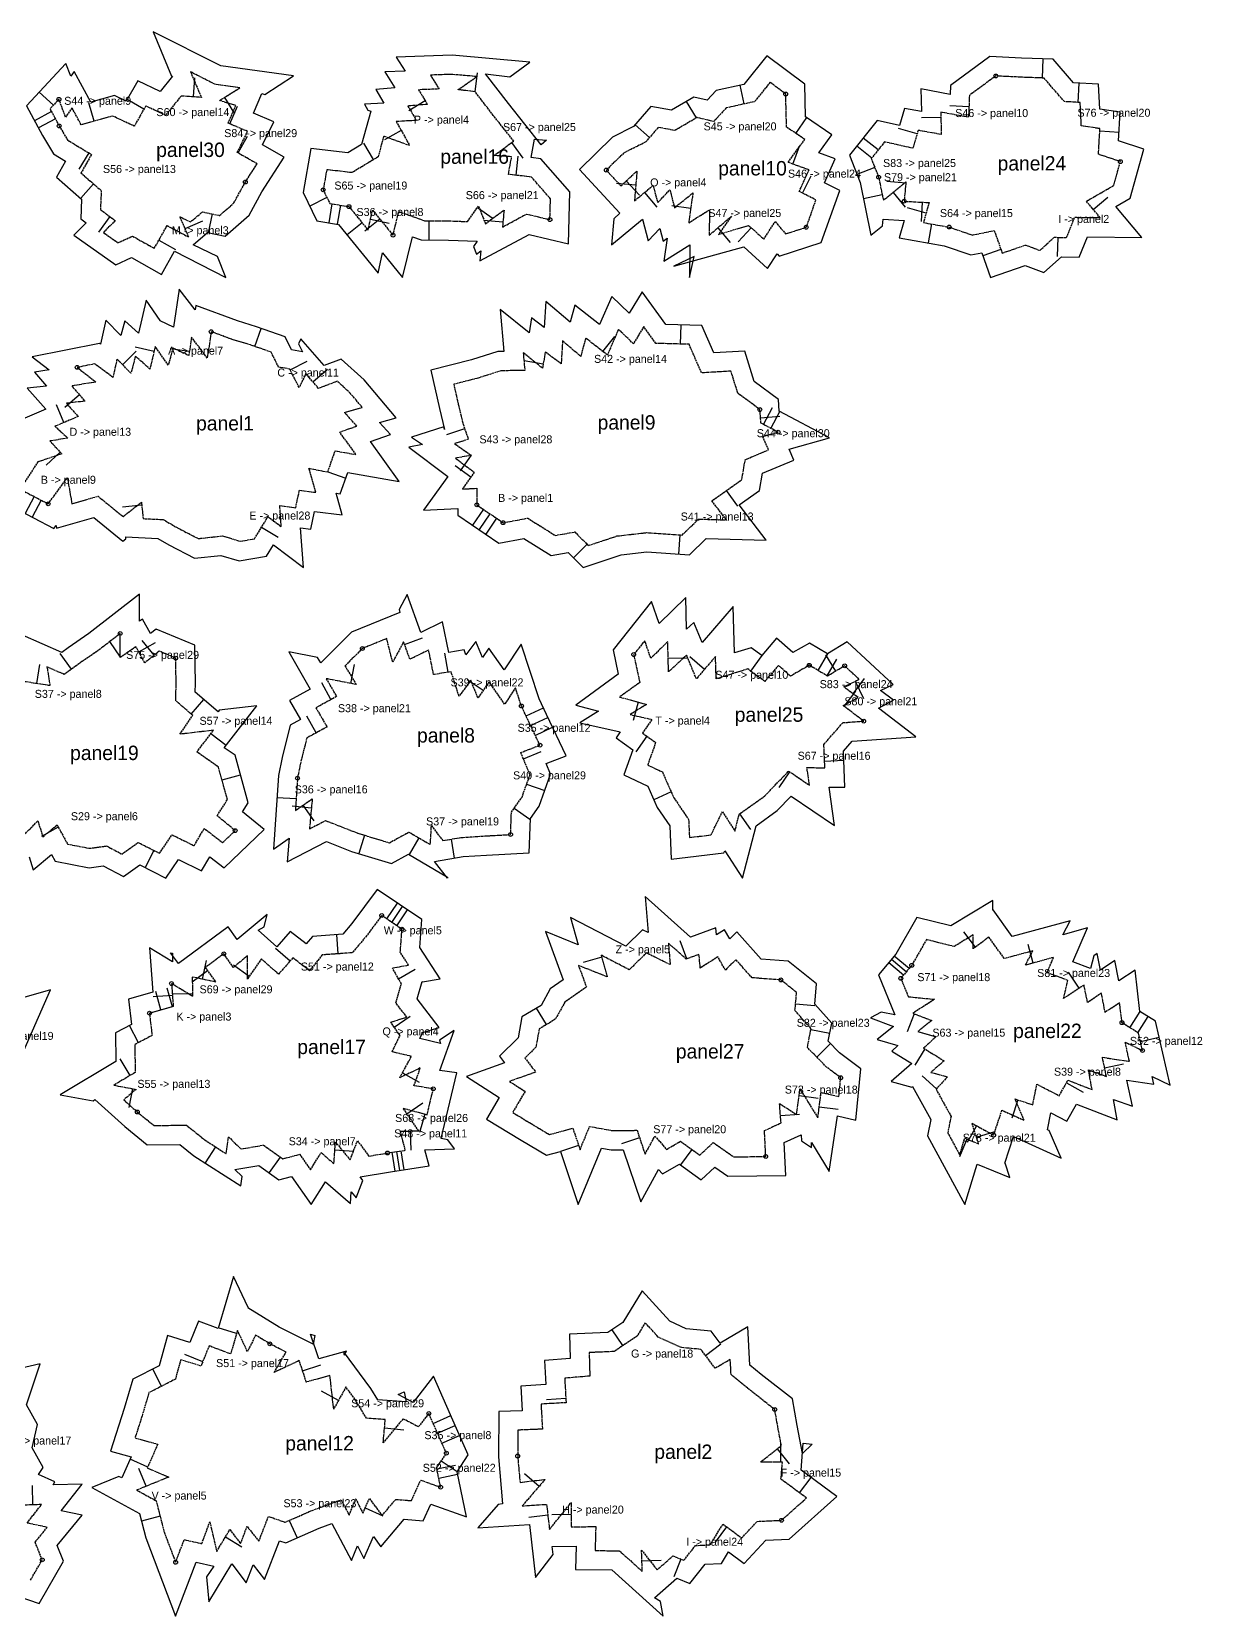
# Model space of a CAD drawing. Header units: millimetres. Extents: x 6 to 1482, y 6 to 1157.
# Drawn here: x 751 to 1482, y 6 to 996 of the extents above; entities that cross this region are included whole.
import ezdxf

# ---------------------------------------------------------------- set-up
doc = ezdxf.new("R2010")
doc.units = ezdxf.units.MM
doc.linetypes.add('DASHED', pattern=[1.524, 1.27, -0.254])
for name, color, linetype in [('CUT', 1, 'Continuous'), ('LABELS', 8, 'Continuous'), ('MARKS', 7, 'Continuous'), ('SEAL', 5, 'DASHED')]:
    doc.layers.add(name, color=color, linetype=linetype)

msp = doc.modelspace()

# ---------------------------------------------------------------- linework, layer by layer
at = {"layer": 'CUT'}
for points in [[(894.95, 925.237), (902.003, 939.599), (889.277, 945.039), (894.57, 957.186), (896.476, 956.593), (914.336, 968.245), (868.861, 974.601), (826.691, 995.858), (838.13, 968.089), (838.645, 968.055), (830.979, 958.498), (817.03, 965.141), (809.89, 952.456), (802.527, 955.946), (787.75, 951.813), (777.276, 971.013), (775.211, 968.075), (772.236, 976.033), (747.607, 949.491), (757.555, 931.093), (764.358, 919.536), (771.943, 914.936), (766.286, 905.07), (782.001, 891.337), (781.492, 878.892), (784.754, 876.468), (777.174, 868.762), (803.355, 850.223), (813.189, 854.713), (831.938, 844.278), (840.086, 858.665), (872.08, 842.372), (866.939, 855.338), (851.658, 862.718), (860.687, 870.365), (871.58, 868.064), (886.654, 881.301), (894.572, 895.81), (908.541, 917.507)], [(967.123, 845.035), (969.962, 857.662), (982.392, 842.372), (988.547, 867.765), (994.105, 865.787), (1011.085, 865.729), (1029.067, 864.916), (1026.81, 861.689), (1028.663, 856.943), (1031.348, 858.919), (1030.761, 852.669), (1061.524, 869.218), (1086.025, 863.325), (1086.903, 895.838), (1068.854, 916.493), (1062.637, 917.188), (1064.799, 928.767), (1072.362, 928.018), (1068.973, 925.251), (1048.515, 950.96), (1034.277, 969.559), (1049.444, 967.627), (1061.927, 976.741), (1013.319, 981.198), (978.344, 980.014), (983.946, 971.22), (971.436, 970.711), (977.53, 960.787), (965.777, 959.793), (970.735, 951.31), (958.693, 950.639), (960.789, 946.866), (962.499, 946.251), (956.831, 925.458), (948.133, 920.202), (925.197, 922.882), (920.336, 895.315), (928.933, 877.795), (942.494, 875.516)], [(1137.362, 949.031), (1126.722, 936.596), (1113.553, 929.991), (1092.903, 909.845), (1118.139, 882.526), (1114.273, 878.928), (1112.935, 862.768), (1132.146, 878.701), (1135.791, 865.234), (1143.093, 872.97), (1145.116, 864.977), (1147.615, 866.961), (1145.556, 852.583), (1161.814, 862.768), (1161.562, 842.372), (1164.599, 855.334), (1151.715, 849.29), (1195.443, 861.436), (1210.303, 847.934), (1216.361, 857.181), (1217.654, 855.657), (1243.797, 864.095), (1255.439, 896.625), (1245.8, 901.546), (1252.512, 916.411), (1242.282, 920.092), (1250.575, 931.396), (1234.041, 942.724), (1233.539, 962.98), (1209.874, 980.843), (1195.482, 962.933), (1178.227, 959.122), (1172.661, 953.014), (1164.372, 955.002), (1150.263, 946.753)], [(1292.508, 867.098), (1320.712, 862.155), (1337.261, 856.421), (1344.088, 857.8), (1349.506, 842.372), (1371.284, 849.837), (1382.927, 845.33), (1393.875, 855.317), (1405.032, 854.945), (1410.197, 867.796), (1444.161, 867.295), (1427.839, 886.721), (1436.741, 891.866), (1445.295, 922.416), (1429.485, 927.768), (1430.59, 945.627), (1417.803, 947.44), (1417.071, 963.081), (1401.442, 963.88), (1388.699, 978.672), (1368.916, 979.41), (1349.228, 980.422), (1324.647, 962.34), (1324.408, 956.684), (1306.052, 960.078), (1306.435, 946.039), (1295.83, 947.931), (1292.701, 937.212), (1278.702, 940.382), (1261.439, 918.627), (1268.146, 901.57), (1274.918, 868.704), (1282.211, 874.671), (1282.576, 878.664), (1295.566, 877.941)], [(1217.652, 758.866), (1217.09, 766.18), (1202.062, 777.359), (1196.08, 796.291), (1176.762, 795.203), (1169.251, 812.416), (1146.835, 812.979), (1132.114, 833.356), (1124.018, 819.96), (1113.011, 830.443), (1105.444, 812.909), (1089.903, 825.043), (1087.043, 814.444), (1071.935, 827.333), (1070.886, 811.178), (1062.959, 817.057), (1061.394, 807.846), (1043.352, 822.413), (1045.66, 796.063), (1041.906, 796.004), (1025.555, 790.812), (1000.111, 784.371), (1005.503, 760.438), (1008.635, 747.392), (1008.082, 748.98), (988.091, 742.667), (994.922, 737.894), (986.285, 736.312), (1010.624, 718.062), (995.543, 696.973), (1016.835, 698.022), (1016.857, 693.93), (1042.5, 676.416), (1058.147, 679.34), (1075.279, 668.577), (1085.858, 670.465), (1095.216, 661.135), (1118.917, 669.083), (1134.942, 670.878), (1161.564, 669.102), (1171.966, 679.254), (1209.529, 678.151), (1192.636, 700.224), (1205.272, 709.221), (1207.116, 720.01), (1226.72, 728.298), (1223.791, 735.125), (1248.979, 742.228)], [(1056.489, 613.279), (1045.885, 597.185), (1036.376, 610.822), (1032.268, 604.852), (1028.168, 615.007), (1021.937, 606.631), (1020.97, 609.65), (1011.266, 608.002), (1007.416, 627.265), (993.744, 620.528), (985.196, 644.276), (980.25, 635.008), (980.736, 633.089), (950.552, 620.746), (931.335, 601.567), (929.262, 605.017), (911.425, 608.508), (924.693, 585.186), (911.728, 578.042), (918.676, 566.159), (912.27, 562.652), (907.156, 542.438), (904.88, 531.125), (901.883, 485.253), (911.702, 492.112), (910.347, 477.377), (934.985, 489.92), (950.584, 483.839), (975.513, 476.246), (986.206, 482.091), (1010.574, 467.769), (1010.379, 467.094), (1002.279, 477.56), (1020.201, 480.546), (1034.824, 481.509), (1061.443, 482.961), (1062.253, 504.295), (1067.768, 512.104), (1074.85, 532.122), (1072.063, 538.773), (1084.602, 543.57), (1072.377, 569.291), (1067.801, 579.073)], [(1288.719, 588.1), (1260.04, 614.656), (1247.783, 607.286), (1236.442, 613.99), (1226.144, 608.038), (1215.935, 617.115), (1206.681, 606.242), (1200.095, 611.024), (1189.776, 607.775), (1188.915, 636.886), (1169.495, 614.271), (1164.313, 626.821), (1159.816, 622.681), (1159.319, 642.351), (1142.638, 626.242), (1137.937, 640.007), (1113.84, 609.799), (1117.136, 594.444), (1090.602, 575.262), (1104.821, 571.386), (1093.024, 564.17), (1118.202, 558.447), (1115.728, 554.845), (1126.147, 547.345), (1120.571, 531.624), (1135.481, 524.51), (1141.368, 511.329), (1149.224, 499.8), (1150.181, 479.049), (1182.985, 483.002), (1183.597, 484.254), (1194.759, 467.094), (1203.202, 499.879), (1216.444, 509.296), (1225.147, 518.358), (1252.193, 500.008), (1248.762, 524.003), (1258.685, 523.865), (1257.687, 546.328), (1263.179, 552.62), (1302.919, 555.452), (1279.627, 573.204), (1288.91, 578.236), (1280.862, 584.331)], [(811.249, 391.497), (813.094, 375.609), (803.11, 370.379), (803.345, 352.502), (768.638, 331.823), (789.169, 327.985), (790.222, 328.889), (808.93, 311.903), (823.024, 300.536), (843.285, 300.765), (852.137, 293.686), (881.368, 274.8), (882.242, 280.719), (877.633, 285.123), (892.728, 287.685), (905.249, 278.751), (913.063, 280.829), (925.375, 263.22), (934.307, 277.418), (949.898, 263.884), (950.384, 271.169), (953.456, 267.39), (957.611, 278.273), (956.007, 280.449), (974.93, 283.564), (998.992, 287.294), (996.401, 297.469), (1014.848, 298.092), (1010.727, 303.617), (1006.595, 304.486), (1016.25, 345.389), (1005.69, 347.025), (1014.633, 371.901), (1005.556, 365.904), (1006.095, 363.76), (993.16, 366.843), (994.666, 369.969), (994.274, 370.535), (1005.264, 373.891), (991.428, 391.699), (994.66, 402.62), (994.882, 402.233), (1005.957, 404.276), (993.261, 423.782), (994.504, 441.298), (966.58, 460.095), (950.678, 438.695), (945.072, 432.081), (926.078, 430.747), (922.307, 425.977), (912.296, 433.708), (903.912, 424.131), (892.237, 434.611), (895.957, 436.741), (897.849, 444.49), (879.114, 428.864), (873.52, 436.785), (842.44, 413.734), (837.504, 420.462), (838.737, 420.201), (838.846, 414.875), (824.434, 423.649), (826.521, 395.817)], [(1268.628, 347.935), (1255.178, 358.082), (1248.181, 365.226), (1250.398, 376.47), (1239.865, 388.453), (1240.981, 401.098), (1223.181, 415.245), (1206.403, 416.455), (1191.086, 433.571), (1186.719, 429.252), (1183.51, 434.917), (1178.394, 431.646), (1177.958, 436.152), (1162.159, 430.319), (1133.892, 455.594), (1135.786, 433.199), (1132.308, 434.91), (1121.753, 424.538), (1087.307, 442.465), (1092.075, 425.548), (1071.584, 433.681), (1082.775, 403.623), (1074.671, 397.953), (1068.894, 387.591), (1056.817, 380.379), (1054.54, 367.376), (1042.853, 355.873), (1046.016, 351.732), (1022.25, 343.218), (1042.735, 330.052), (1034.907, 316.641), (1056.474, 303.484), (1072.341, 294.048), (1080.954, 296.392), (1092.019, 263.22), (1106.623, 298.473), (1112.617, 297.39), (1120.259, 297.485), (1131.176, 264.905), (1142.261, 285.11), (1144.67, 282.346), (1155.264, 288.456), (1168.914, 278.559), (1177.495, 286.583), (1185.512, 280.962), (1221.786, 281.407), (1220.79, 301.917), (1231.327, 306.797), (1231.616, 302.94), (1237.723, 298.922), (1237.705, 301.895), (1248.878, 283.936), (1253.942, 318.556), (1265.441, 315.853)], [(1399.244, 440.396), (1363.099, 430.603), (1351.199, 447.229), (1351.008, 447.087), (1351.075, 453.198), (1324.858, 437.235), (1303.592, 442.536), (1290.503, 419.518), (1279.698, 406.694), (1289.887, 381.781), (1281.365, 383.352), (1274.628, 379.894), (1288.926, 374.457), (1278.722, 366.318), (1291.777, 362.468), (1288.004, 358.99), (1300.45, 351.321), (1287.532, 340.055), (1300.537, 336.545), (1300.92, 336.965), (1312.273, 316.362), (1310.2, 306.218), (1333.506, 263.22), (1341.145, 288.536), (1361.575, 280.109), (1358.697, 288.991), (1358.428, 289.138), (1363.895, 305.68), (1393.607, 292.164), (1386.253, 309.531), (1385.073, 309.919), (1387.175, 320.435), (1397.266, 315.27), (1403.281, 325.936), (1428.608, 316.125), (1426.297, 328.892), (1438.208, 324.581), (1434.755, 340.815), (1451.636, 338.333), (1450.608, 343.111), (1461.755, 337.707), (1452.584, 377.672), (1442.904, 383.873), (1439.862, 409.638), (1429.628, 403.049), (1427.292, 415.648), (1418.346, 409.52), (1416.211, 420.087), (1414.036, 418.66), (1412.108, 410.753), (1400.891, 414.933), (1410.107, 436.009), (1394.735, 431.693)], [(968.911, 49.462), (983.324, 66.588), (995.37, 65.601), (1000.127, 76.077), (1022.262, 68.059), (1016.446, 96.221), (1023.405, 106.778), (1016.062, 123.337), (1001.65, 155.924), (988.978, 139.619), (979.636, 144.462), (983.44, 146.137), (984.722, 139.886), (966.942, 141.223), (962.619, 148.348), (945.482, 171.478), (946.044, 169.072), (947.426, 171.542), (930.13, 166.884), (925.012, 182.337), (927.574, 181.474), (926.51, 175.976), (905.406, 186.667), (885.794, 198.694), (885.908, 198.92), (876.843, 218.334), (867.162, 185.681), (854.885, 190.335), (849.534, 177.079), (835.629, 181.404), (830.398, 162.431), (813.997, 154.061), (808.641, 135.798), (800.06, 109.225), (812.958, 105.659), (807.123, 92.451), (805.203, 93.274), (788.275, 86.404), (818.192, 70.189), (822.028, 55.061), (840.663, 6), (853.572, 39.913), (864.614, 37.415), (859.91, 30.71), (861.47, 15.063), (875.747, 38.833), (884.792, 26.995), (889.021, 38.101), (896.263, 28.926), (905.656, 53.206), (909.49, 51.834), (930.386, 61.028), (938.282, 63.908), (950.525, 40.844), (954.277, 50.124), (958.211, 42.184), (964.264, 55.811)], [(1132.028, 209.282), (1119.983, 189.558), (1110.666, 183.232), (1086.677, 182.261), (1087.053, 167.059), (1071.015, 165.73), (1071.864, 150.742), (1056.23, 149.842), (1057.095, 134.422), (1042.555, 133.853), (1042.289, 105.631), (1044.913, 76.233), (1042.025, 75.882), (1029.405, 61.305), (1061.716, 63.272), (1065.484, 30.208), (1076.395, 44.703), (1075.822, 49.539), (1090.73, 49.859), (1090.361, 35.163), (1113.198, 34.967), (1145.078, 6), (1143.393, 15.171), (1139.748, 17.601), (1153.612, 29.837), (1161.887, 26.501), (1171.427, 38.514), (1181.518, 39.021), (1185.897, 46.224), (1195.761, 38.992), (1209.273, 53.545), (1223.837, 54.168), (1253.618, 80.801), (1231.251, 97.313), (1232.675, 114.207), (1238.273, 113.469), (1232.121, 107.706), (1228.788, 125.194), (1225.843, 141.785), (1206.398, 157.018), (1199.258, 162.876), (1198.004, 186.881), (1180.796, 176.705), (1175.143, 184.222), (1159.608, 185.654), (1149.325, 190.289)]]:
    msp.add_lwpolyline(points, close=True, dxfattribs=at)
for points in [[(726.332, 705.579), (764.596, 685.496), (766.063, 687.48), (766.355, 685.783), (789.54, 692.431), (807.774, 677.584), (809.696, 679.098), (809.576, 680.229), (829.498, 679.252), (836.352, 675.295), (852.489, 666.896), (868.939, 668.708), (880.462, 665.253), (897.44, 668.269), (901.733, 675.344), (920.496, 661.135), (918.734, 685.971), (925.1, 685.093), (927.456, 696.151), (944.723, 694.07), (940.856, 707.62), (943.546, 707.097), (948.256, 720.442), (980.285, 714.919), (962.307, 739.785), (974.835, 744.23), (968.062, 751.71), (978.435, 754.636), (958.401, 778.448), (944.128, 791.328), (933.529, 787.252), (918.891, 804.061), (917.36, 800.787), (919.887, 795.873), (913.086, 797.08), (908.998, 805.311), (891.225, 811.594), (879.401, 815.142), (853.215, 824.837), (852.805, 822.098), (843.005, 835.101), (839.425, 811.337), (831.072, 815.303), (831.128, 815.511), (822.283, 828.179), (817.532, 807.561), (808.92, 815.289), (806.524, 806.039), (797.126, 815.62), (793.814, 800.582), (793.053, 801.145), (751.163, 792.803), (761.754, 784.538), (752.588, 783.098), (760.072, 774.439), (747.994, 773.082), (759.705, 760.014), (743.553, 753.217)], [(749.21, 480.36), (751.767, 472.34), (763.16, 481.819), (765.469, 477.639), (786.64, 473.596), (795.383, 474.785), (808.172, 468.112), (818.39, 475.402), (834.674, 467.094), (842.556, 478.757), (856.935, 471.615), (862.038, 480.335), (870.928, 473.489), (895.883, 497.484), (882.443, 508.592), (886.078, 514.244), (877.839, 543.843), (871.102, 548.561), (891.335, 574.814), (867.954, 572.016), (867.234, 570.945), (852.915, 583.293), (853.017, 588.637), (852.621, 612.583), (828.496, 622.73), (825.019, 619.921), (820.033, 628.908), (818.096, 627.59), (818.115, 644.424), (786.417, 619.85), (773.674, 611.043), (769.652, 608.108), (744.97, 618.935)], [(743.919, 354.628), (762.638, 397.256), (737.07, 390.103)], [(734.793, 21.179), (755.546, 14.013), (770.722, 40.351), (766.722, 50.231), (782.23, 69.171), (769.222, 71.97), (782.275, 88.61), (764.234, 88.034), (765.291, 89.901), (755.048, 94.68), (758.063, 98.91), (751.078, 111.203), (754.336, 125.802), (747.612, 138.011), (756.143, 163.629), (740.862, 160.153)]]:
    msp.add_lwpolyline(points, dxfattribs=at)
at = {"layer": 'MARKS'}
for p, q in [((1027.714, 958.298), (1029.23, 970.202)), ((1381.973, 966.914), (1382.42, 978.906)), ((851.846, 955.157), (852.637, 967.131)), ((1195.792, 950.712), (1193.204, 962.43)), ((1404.329, 951.717), (1404.942, 963.701)), ((764.361, 949.904), (755.565, 958.067)), ((789.777, 939.919), (786.545, 951.476)), ((820.889, 947.532), (810.432, 953.418)), ((871.135, 954.733), (877.561, 944.599)), ((996.548, 952.749), (986.322, 946.469)), ((1165.867, 941.976), (1159.811, 952.335)), ((763.189, 945.903), (752.633, 940.196)), ((765.598, 941.448), (755.042, 935.74)), ((874.575, 938.274), (879.292, 949.308)), ((1228.007, 932.312), (1234.79, 942.211)), ((1318.542, 942.288), (1306.546, 941.961)), ((1336.095, 948.99), (1324.105, 949.495)), ((879.685, 920.114), (885.618, 930.545)), ((981.641, 934.037), (971.15, 928.21)), ((1136.689, 929.787), (1127.572, 937.589)), ((1303.715, 932.121), (1292.196, 935.484)), ((1417.844, 933.935), (1429.821, 933.194)), ((964.329, 915.968), (958.123, 926.238)), ((1050.432, 926.544), (1057.524, 916.864)), ((1226.134, 913.149), (1230.197, 924.44)), ((1275.407, 916.923), (1266.007, 924.382)), ((1279.409, 921.967), (1270.009, 929.426)), ((786.418, 920.192), (780.195, 909.931)), ((1053.254, 906.163), (1054.588, 918.089)), ((1277.334, 910.994), (1266.167, 906.603)), ((789.393, 900.813), (781.496, 891.778)), ((1128.056, 899.97), (1116.097, 900.961)), ((1122.11, 902.614), (1130.285, 893.83)), ((1232.074, 895.08), (1237.53, 905.768)), ((1296.685, 901.196), (1284.735, 902.288)), ((935.211, 892.242), (924.438, 886.956)), ((1133.595, 895.493), (1141.256, 886.256)), ((1281.969, 893.945), (1270.216, 891.523)), ((1288.723, 895.505), (1296.322, 886.218)), ((1413.733, 884.856), (1422.921, 892.575)), ((863.593, 882.016), (861.112, 870.276)), ((938.324, 888.385), (936.335, 876.551)), ((943.646, 887.49), (941.657, 875.656)), ((1029.241, 886.103), (1039.075, 879.225)), ((1162.375, 885.375), (1150.496, 887.077)), ((1309.317, 882.489), (1297.768, 885.746)), ((1306.843, 889.332), (1306.177, 877.351)), ((799.674, 880.333), (792.518, 870.7)), ((846.573, 872.893), (857.595, 877.637)), ((957.137, 876.487), (947.803, 868.945)), ((968.234, 878.811), (958.922, 871.241)), ((962.411, 878.78), (974.119, 876.148)), ((998.84, 877.771), (998.799, 865.771)), ((1045.077, 876.798), (1033.129, 877.919)), ((1179.211, 873.294), (1187.018, 864.181)), ((1200.141, 873.381), (1192.072, 864.5)), ((1312.697, 875.743), (1310.626, 863.923)), ((830.256, 865.66), (840.698, 859.747)), ((1391.611, 867.399), (1391.212, 855.405)), ((1356.085, 859.856), (1344.763, 855.88)), ((1156.016, 800.745), (1156.318, 812.741)), ((890.203, 799.227), (894.203, 810.541)), ((1107.521, 796.063), (1114.906, 805.522)), ((807.576, 787.83), (816.143, 796.233)), ((827.209, 796.114), (815.515, 798.808)), ((849.255, 796.033), (837.389, 797.82)), ((912.215, 784.552), (922.886, 790.04)), ((926.441, 777.119), (935.49, 785)), ((1070.225, 788.186), (1058.395, 790.196)), ((770.937, 751.72), (766.283, 762.781)), ((780.642, 768.989), (771.563, 761.143)), ((1205.938, 754.669), (1217.903, 755.587)), ((1207.821, 750.5), (1213.45, 761.098)), ((1212.378, 748.08), (1218.006, 758.678)), ((1021.174, 747.872), (1009.841, 743.927)), ((768.648, 733.245), (759.838, 725.098)), ((1025.089, 717.659), (1015.328, 724.639)), ((1025.246, 731.342), (1018.372, 721.506)), ((935.697, 720.915), (947.013, 716.921)), ((752.325, 705.489), (746.748, 694.864)), ((756.694, 703.196), (751.117, 692.571)), ((1184.545, 709.194), (1191.506, 699.419)), ((819.525, 700.106), (807.592, 698.834)), ((1032.91, 697.497), (1026.142, 687.588)), ((1036.998, 694.706), (1030.23, 684.796)), ((894.425, 686.433), (904.684, 680.208)), ((1041.085, 691.914), (1034.317, 682.005)), ((1097.675, 675.628), (1089.203, 667.129)), ((1155.496, 681.533), (1154.697, 669.56)), ((806.282, 605.044), (799.533, 614.966)), ((817.672, 608.429), (828.165, 614.251)), ((827.267, 606.308), (819.724, 615.641)), ((983.65, 613.138), (994.941, 617.202)), ((775.75, 597.703), (768.677, 607.397)), ((1010.876, 595.763), (1008.866, 607.594)), ((1148.271, 604.507), (1160.267, 604.81)), ((1170.912, 597.502), (1161.808, 605.32)), ((1199.822, 596.393), (1206.872, 606.103)), ((1241.917, 596.814), (1248.023, 607.145)), ((1252.981, 596.409), (1246.798, 606.694)), ((1247.461, 593.538), (1253.567, 603.868)), ((754.126, 588.614), (755.981, 600.47)), ((950.098, 588.711), (952.402, 600.488)), ((937.705, 578.655), (931.913, 589.165)), ((1032.647, 584.233), (1022.761, 591.036)), ((1263.736, 582.247), (1270.981, 591.814)), ((1265.093, 590.077), (1270.283, 579.257)), ((850.377, 569.636), (858.213, 578.724)), ((1129.524, 577.089), (1126.368, 565.512)), ((1258.274, 574.391), (1265.548, 583.935)), ((928.402, 557.804), (922.638, 568.329)), ((1059.5, 568.499), (1070.369, 573.584)), ((1062.38, 562.371), (1073.218, 567.522)), ((862.763, 557.399), (872.268, 550.074)), ((1065.286, 556.256), (1076.124, 561.407)), ((1135.037, 555.731), (1128.026, 545.992)), ((1057.836, 541.673), (1068.903, 546.311)), ((1245.948, 540.196), (1257.936, 540.729)), ((869.671, 528.436), (881.232, 531.654)), ((1059.894, 525.827), (1071.207, 521.824)), ((1224.052, 533.603), (1217.315, 523.672)), ((915.956, 516.588), (903.981, 517.37)), ((1150.184, 521.015), (1139.227, 516.122)), ((925.478, 510.869), (913.528, 511.968)), ((920.217, 512.698), (927.089, 502.86)), ((1052.168, 510.817), (1061.971, 503.895)), ((1192.829, 507.228), (1199.784, 497.448)), ((767.411, 498.94), (756.908, 493.138)), ((958.656, 493.924), (955.16, 482.445)), ((992.527, 492.295), (986.447, 481.95)), ((1012.745, 491.469), (1014.717, 479.632)), ((827.174, 484.392), (821.721, 473.703)), ((972.546, 441.613), (979.247, 451.568)), ((975.711, 439.482), (982.412, 449.437)), ((978.877, 437.352), (985.578, 447.306)), ((942.165, 419.847), (941.324, 431.817)), ((1159.914, 416.697), (1155.757, 427.955)), ((1340.112, 423.985), (1332.936, 433.603)), ((912.14, 415.312), (903.111, 423.217)), ((1106.754, 417.703), (1095.204, 414.448)), ((1296.972, 408.571), (1287.795, 416.304)), ((1298.681, 410.6), (1289.505, 418.332)), ((1376.276, 414.046), (1373.032, 425.599)), ((860.695, 409.138), (851.02, 402.039)), ((857.513, 403.959), (859.999, 415.699)), ((886.673, 405.765), (876.846, 412.653)), ((979.858, 404.313), (990.27, 410.28)), ((1295.263, 406.543), (1286.086, 414.276)), ((1404.917, 398.328), (1398.336, 408.362)), ((831.518, 384.76), (828.253, 396.307)), ((838.69, 386.788), (835.424, 398.335)), ((838.705, 393.819), (826.738, 392.922)), ((851.257, 394.901), (839.26, 394.656)), ((1227.824, 388.516), (1239.778, 387.461)), ((977.27, 374.005), (987.134, 380.84)), ((1072.271, 375.631), (1066.118, 385.934)), ((1301.847, 382.382), (1297.582, 371.165)), ((1436.564, 373.683), (1443.037, 383.788)), ((1441.475, 370.537), (1447.948, 380.641)), ((817.421, 364.329), (811.852, 374.959)), ((1237.387, 372.514), (1249.16, 370.193)), ((1443.153, 365.114), (1454.849, 367.798)), ((1241.078, 355.329), (1249.652, 363.725)), ((1308.546, 360.428), (1302.251, 350.211)), ((812.23, 343.827), (806.087, 354.136)), ((1420.822, 348.643), (1432.559, 351.14)), ((982.288, 345.433), (992.796, 339.64)), ((1315.861, 335.541), (1306.993, 343.626)), ((1397.025, 339.272), (1407.477, 333.378)), ((813.728, 335.602), (811.522, 323.806)), ((985.172, 319.923), (995.043, 326.746)), ((1230.004, 331.309), (1241.895, 329.696)), ((1366.574, 328.632), (1362.826, 317.232)), ((996.222, 319.755), (993.064, 308.178)), ((1218.394, 318.827), (1230.36, 319.723)), ((1242.601, 324.31), (1254.497, 322.73)), ((987.116, 309.162), (987.522, 297.169)), ((1340.739, 312.476), (1334.985, 301.946)), ((1340.814, 305.248), (1352.23, 308.947)), ((865.574, 299.291), (859.062, 289.212)), ((940.102, 297.358), (952.075, 296.56)), ((1092.353, 300.141), (1080.963, 296.362)), ((1130.429, 304.902), (1119.051, 301.089)), ((1163, 297.67), (1155.955, 287.955)), ((1334.803, 304.133), (1330.227, 293.039)), ((906.061, 292.913), (899.091, 283.145)), ((975.803, 295.842), (977.642, 283.984)), ((978.57, 296.271), (980.409, 284.413)), ((981.338, 296.7), (983.176, 284.842)), ((878.805, 182.738), (867.3, 186.149)), ((1120.022, 175.08), (1113.282, 185.008)), ((857.614, 165.037), (846.486, 169.529)), ((1171.613, 168.95), (1181.204, 176.163)), ((831.914, 149.732), (826.459, 160.421)), ((919.963, 159.412), (931.355, 163.185)), ((942.414, 140.907), (931.89, 146.674)), ((1084.379, 141.997), (1072.398, 141.319)), ((1001.541, 126.501), (1012.516, 131.355)), ((971.161, 123.642), (983.11, 122.532)), ((1004.283, 120.302), (1015.258, 125.155)), ((1007.029, 114.104), (1017.999, 118.969)), ((1216.419, 110.613), (1223.845, 101.186)), ((1218.588, 102.253), (1218.627, 114.253)), ((823.249, 99.258), (812.272, 104.107)), ((1003.809, 98.079), (1015.561, 100.506)), ((1006.566, 103.037), (1016.585, 96.432)), ((822.289, 87.257), (817.777, 98.376)), ((1004.989, 92.365), (1016.741, 94.792)), ((1067.668, 87.168), (1058.596, 95.023)), ((1230.385, 83.037), (1237.512, 92.691)), ((751.606, 75.625), (751.224, 87.619)), ((959.085, 73.714), (970.052, 68.842)), ((1087.697, 69.56), (1075.697, 69.485)), ((831.004, 68.483), (819.372, 65.534)), ((911.668, 65.902), (916.501, 54.919)), ((1073.124, 69.155), (1061.201, 67.796)), ((1184.782, 61.922), (1177.686, 52.245)), ((871.816, 55.594), (882.103, 49.415)), ((1131.879, 40.603), (1143.872, 41.016)), ((1156.202, 41.731), (1151.716, 30.601))]:
    msp.add_line(p, q, dxfattribs=at)
for centre in [(1352.889, 968.218), (767.806, 953.617), (1221.686, 956.892), (768.007, 936.992), (768.007, 936.992), (1430.673, 914.697), (884.247, 901.941), (884.247, 901.941), (1109.641, 909.41), (1109.641, 909.41), (1279.691, 905.001), (932.834, 897.087), (1295.658, 889.955), (948.968, 886.596), (1074.429, 878.457), (1234.489, 873.701), (1323.732, 873.809), (1323.732, 873.809), (976.432, 868.726), (976.432, 868.726), (862.901, 808.455), (779.194, 786.15), (1205.544, 759.813), (1216.934, 745.66), (1216.934, 745.66), (761.062, 700.903), (1028.823, 700.289), (1045.172, 689.123), (806.087, 619.916), (840.752, 604.557), (840.752, 604.557), (957.324, 610.55), (1126.766, 606.759), (1236.374, 600.091), (1258.5, 599.728), (1056.631, 574.631), (1056.631, 574.631), (1270.38, 565.164), (1270.38, 565.164), (1068.192, 550.141), (916.802, 529.543), (877.866, 496.807), (1049.867, 494.347), (969.38, 443.744), (982.042, 435.221), (870.804, 419.83), (1300.39, 412.628), (838.147, 401.251), (1218.618, 403.543), (1293.554, 404.515), (824.347, 382.731), (824.347, 382.731), (1431.652, 376.83), (1431.652, 376.83), (1444.458, 359.429), (1001.59, 335.517), (1256.021, 342.414), (1256.021, 342.414), (816.736, 321.024), (1351.55, 306.569), (973.036, 295.413), (1209.197, 293.253), (899.548, 176.183), (998.8, 132.701), (1214.83, 135.169), (1214.83, 135.169), (1009.777, 107.907), (1054.294, 106.109), (1006.169, 86.652), (1006.169, 86.652), (1219.036, 65.974), (757.403, 41.272), (840.675, 39.763)]:
    msp.add_circle(centre, 1.2, dxfattribs=at)
at = {"layer": 'SEAL'}
for points in [[(879.2, 920.39), (885.656, 933.537), (873.45, 938.755), (878.22, 949.704), (868.146, 952.838), (880.848, 960.892), (865.232, 962.979), (850.033, 970.746), (856.749, 954.833), (844.093, 955.669), (834.396, 943.58), (821.99, 949.488), (814.861, 936.821), (801.44, 943.182), (781.788, 937.685), (775.99, 948.313), (771.943, 942.554), (767.806, 953.617), (762.254, 947.633), (768.007, 936.992), (773.166, 928.229), (788.178, 919.124), (781.589, 907.634), (794.226, 896.59), (793.741, 884.741), (802.975, 877.881), (795.62, 870.404), (804.653, 864.007), (813.724, 868.149), (827.366, 860.556), (835.402, 874.747), (848.854, 867.593), (843.399, 880.265), (849.944, 876.992), (857.416, 883.321), (868.179, 881.047), (877.139, 888.915), (884.247, 901.941), (891.589, 913.344)], [(960.859, 871.879), (963.678, 884.415), (976.432, 868.726), (980.022, 883.536), (996.197, 877.78), (1011.377, 877.728), (1023.016, 877.202), (1029.828, 886.942), (1034.149, 875.882), (1045.795, 884.455), (1044.8, 873.848), (1059.874, 881.957), (1074.429, 878.457), (1074.781, 891.474), (1062.886, 905.086), (1048.471, 906.698), (1050.529, 917.72), (1039.428, 918.482), (1051.807, 927.551), (1039.055, 943.577), (1027.793, 958.288), (1017.139, 959.645), (1028.82, 967.83), (1013.01, 969.181), (999.759, 968.732), (1005.273, 960.077), (992.37, 959.552), (997.946, 950.472), (985.729, 949.438), (991.001, 940.421), (978.483, 939.723), (986.796, 924.755), (970.66, 930.561), (967.147, 917.671), (950.822, 907.806), (935.049, 909.649), (932.834, 897.087), (936.994, 888.608), (948.968, 886.596)], [(1142.025, 936.022), (1134.265, 926.955), (1120.599, 920.1), (1109.641, 909.41), (1118.781, 899.516), (1128.79, 908.832), (1127.25, 890.23), (1138.854, 899.854), (1141.776, 889.056), (1149.367, 897.099), (1152.196, 885.918), (1163.768, 895.104), (1161.101, 876.482), (1174.085, 884.615), (1173.889, 868.735), (1187.757, 880.616), (1179.611, 869.223), (1198.496, 874.876), (1207.969, 866.269), (1215.125, 877.192), (1221.611, 869.544), (1234.489, 873.701), (1240.586, 890.735), (1230.157, 896.059), (1236.232, 909.516), (1223.106, 914.238), (1233.569, 928.501), (1222.196, 936.293), (1221.686, 956.892), (1211.936, 964.251), (1202.192, 952.126), (1184.532, 948.226), (1176.756, 939.692), (1166.265, 942.208), (1152.516, 934.17)], [(1307.663, 876.625), (1323.732, 873.809), (1338.096, 868.832), (1351.95, 871.63), (1356.882, 857.586), (1371.534, 862.608), (1380.329, 859.203), (1389.394, 867.472), (1397.032, 867.218), (1402.136, 879.916), (1418.081, 879.681), (1409.451, 889.952), (1426.504, 899.809), (1430.673, 914.697), (1416.941, 919.345), (1417.929, 935.302), (1406.28, 936.955), (1405.593, 951.652), (1395.701, 952.158), (1383.023, 966.875), (1368.384, 967.421), (1352.889, 968.218), (1336.394, 956.084), (1335.816, 942.372), (1318.452, 945.582), (1318.832, 931.637), (1304.33, 934.225), (1301.058, 923.016), (1283.412, 927.012), (1275.137, 916.583), (1279.691, 905.001), (1282.668, 890.551), (1296.767, 902.087), (1295.658, 889.955), (1311.179, 889.091)], [(743.587, 710.075), (761.062, 700.903), (773.118, 717.212), (775.909, 701.006), (792.257, 705.694), (807.898, 692.958), (819.327, 701.962), (820.42, 691.712), (832.984, 691.095), (842.125, 685.819), (854.797, 679.223), (870.049, 680.903), (881.174, 677.568), (889.996, 679.135), (898.374, 692.941), (906.654, 686.67), (905.716, 699.88), (915.688, 698.505), (918.005, 709.377), (928.227, 708.145), (923.95, 723.133), (935.675, 720.853), (940.312, 733.989), (953.31, 731.748), (943.195, 745.738), (953.858, 749.521), (946.177, 758.006), (957.282, 761.138), (949.749, 770.092), (941.559, 777.483), (929.996, 773.036), (921.949, 782.276), (917.87, 773.555), (911.935, 785.096), (905.031, 786.321), (900.414, 795.618), (887.499, 800.184), (875.59, 803.758), (862.901, 808.455), (860.446, 792.024), (850.616, 805.066), (848.883, 793.561), (838.96, 798.273), (836.083, 787.453), (827.91, 799.157), (824.659, 785.045), (815.589, 793.183), (812.818, 782.486), (804.079, 791.395), (801.554, 779.932), (790.187, 788.339), (779.194, 786.15), (790.946, 776.978), (775.795, 774.597), (784.041, 765.057), (772.465, 763.756), (779.88, 755.483), (765.335, 749.363), (773.325, 741.942), (762.235, 740.18), (769.672, 732.138), (754.726, 727.163)], [(1206.192, 751.365), (1205.544, 759.813), (1191.788, 770.046), (1187.447, 783.786), (1169.102, 782.753), (1161.309, 800.612), (1140.589, 801.133), (1133.005, 811.63), (1126.561, 800.966), (1117.205, 809.877), (1110.305, 793.89), (1096.776, 804.452), (1093.687, 793.003), (1082.359, 802.667), (1081.434, 788.416), (1071.514, 795.772), (1069.793, 785.642), (1057.768, 795.351), (1058.739, 784.27), (1043.858, 784.033), (1028.846, 779.266), (1014.387, 775.606), (1017.192, 763.157), (1020.164, 750.773), (1023.477, 741.257), (1014.923, 738.556), (1025.35, 731.269), (1015.436, 729.453), (1027.21, 720.625), (1019.741, 710.18), (1028.768, 710.625), (1028.823, 700.289), (1045.172, 689.123), (1060.557, 691.998), (1077.736, 681.205), (1089.903, 683.376), (1098.435, 674.871), (1116.313, 680.866), (1134.671, 682.922), (1157.016, 681.432), (1167.228, 691.399), (1184.672, 690.886), (1175.558, 702.795), (1194.278, 716.124), (1196.395, 728.505), (1210.937, 734.653), (1207.373, 742.964), (1216.934, 745.66)], [(1052.876, 585.985), (1046.166, 575.8), (1036.441, 589.748), (1029.499, 579.658), (1025.041, 590.699), (1017.63, 580.737), (1012.717, 596.076), (1001.784, 594.219), (998.71, 609.598), (987.001, 603.828), (983.058, 614.783), (976.236, 602), (972.497, 616.755), (957.324, 610.55), (946.454, 599.702), (953.45, 588.055), (934.789, 591.708), (941.138, 580.547), (928.3, 573.473), (935.265, 561.562), (922.621, 554.638), (918.862, 539.782), (916.802, 529.543), (915.486, 509.392), (926.019, 516.75), (924.289, 497.94), (934.333, 503.054), (954.517, 495.185), (974.184, 489.195), (986.42, 495.885), (999.744, 488.054), (1000.439, 499.907), (1007.476, 490.591), (1018.817, 492.48), (1034.103, 493.487), (1049.867, 494.347), (1050.397, 508.308), (1057.009, 517.671), (1061.992, 531.756), (1056.208, 545.557), (1068.192, 550.141), (1061.523, 564.173), (1056.631, 574.631)], [(1267.616, 591.287), (1258.5, 599.728), (1247.836, 593.316), (1236.374, 600.091), (1224.646, 593.312), (1217.125, 599.999), (1208.62, 590.005), (1197.935, 597.763), (1178.251, 591.564), (1177.836, 605.565), (1165.863, 591.622), (1159.786, 606.341), (1148.488, 595.937), (1148.012, 614.749), (1137.388, 604.489), (1133.66, 615.402), (1126.766, 606.759), (1130.511, 589.307), (1117.969, 580.239), (1134.795, 575.652), (1124.46, 569.331), (1138.106, 566.229), (1132.265, 557.726), (1140.467, 551.822), (1135.494, 537.8), (1144.637, 533.438), (1151.888, 517.201), (1161.054, 503.748), (1161.573, 492.509), (1175.07, 494.135), (1182.114, 508.542), (1189.942, 496.507), (1192.675, 507.118), (1208.571, 518.422), (1223.506, 533.974), (1236.472, 525.176), (1234.896, 536.197), (1246.132, 536.041), (1245.486, 550.598), (1257.391, 564.238), (1270.38, 565.164), (1257.592, 574.91), (1266.82, 579.912), (1257.933, 586.642)], [(824.347, 382.731), (825.965, 368.806), (815.206, 363.169), (815.435, 345.737), (802.08, 337.779), (815.98, 335.181), (808.353, 328.636), (816.736, 321.024), (827.201, 312.584), (847.433, 312.813), (859.158, 303.436), (872.22, 294.997), (873.76, 305.424), (881.567, 297.963), (895.639, 300.35), (907.622, 291.799), (918.089, 294.583), (924.848, 284.917), (931.603, 295.655), (939.53, 288.774), (940.439, 302.421), (949.656, 291.085), (954.235, 303.078), (961.307, 293.483), (973.036, 295.413), (984.105, 297.129), (981.093, 308.958), (992.484, 309.343), (982.747, 323.432), (997.77, 319.333), (1001.59, 335.517), (989.475, 337.393), (993.475, 348.521), (980.608, 342.386), (987.972, 355.743), (975.883, 358.624), (980.822, 368.879), (975.049, 377.211), (985.103, 380.282), (978.174, 389.199), (981.697, 401.105), (976.048, 410.961), (986.083, 412.812), (981.005, 420.612), (982.042, 435.221), (969.38, 443.744), (960.081, 431.229), (950.957, 420.464), (932.204, 419.147), (924.361, 409.229), (913.892, 417.314), (904.937, 407.084), (894.294, 416.639), (885.498, 404.089), (885.624, 418.668), (876.815, 411.32), (870.804, 419.83), (859.177, 411.207), (865.779, 402.209), (851.044, 405.329), (851.291, 393.248), (838.147, 401.251), (839.221, 386.938)], [(1256.021, 342.414), (1247.233, 349.043), (1235.185, 361.346), (1237.481, 372.989), (1227.46, 384.389), (1228.46, 395.721), (1218.618, 403.543), (1200.698, 404.836), (1190.556, 416.169), (1184.008, 409.692), (1179.309, 417.988), (1168.336, 410.972), (1167.511, 419.503), (1159.543, 416.561), (1148.394, 426.53), (1149.533, 413.061), (1134.648, 420.385), (1123.947, 409.869), (1106.386, 419.008), (1110.21, 405.439), (1092.249, 412.568), (1097.259, 399.111), (1083.809, 389.701), (1077.808, 378.938), (1067.689, 372.895), (1065.696, 361.52), (1058.814, 354.745), (1065.516, 345.971), (1049.236, 340.139), (1058.893, 333.932), (1051.203, 320.756), (1062.666, 313.763), (1074.101, 306.963), (1088.766, 310.954), (1093.234, 297.484), (1099.224, 312.005), (1113.618, 309.403), (1128.857, 309.594), (1133.843, 294.714), (1140.01, 305.955), (1147.228, 297.674), (1156.009, 302.739), (1167.946, 294.083), (1176.41, 301.997), (1189.233, 293.009), (1209.197, 293.253), (1208.412, 309.408), (1218.741, 314.192), (1217.829, 326.374), (1228.392, 319.425), (1230.562, 335.429), (1241.691, 317.46), (1243.792, 333.269), (1254.854, 330.669)], [(1376.028, 421.673), (1358.192, 416.841), (1348.565, 430.292), (1338.744, 422.964), (1338.839, 431.698), (1326.818, 424.379), (1309.523, 428.69), (1300.39, 412.628), (1293.554, 404.515), (1298.252, 393.028), (1314.683, 391.439), (1301.084, 382.672), (1312.857, 378.195), (1304.223, 371.309), (1315.474, 367.99), (1307.781, 360.899), (1320.62, 352.989), (1312.358, 345.784), (1322.664, 343.003), (1315.577, 335.23), (1324.914, 318.286), (1322.832, 308.095), (1330.335, 294.252), (1333.481, 304.678), (1342.159, 301.098), (1337.984, 313.981), (1351.55, 306.569), (1356.696, 322.139), (1370.552, 315.835), (1364.901, 329.182), (1375.959, 325.547), (1378.518, 338.347), (1392.474, 331.203), (1397.93, 340.878), (1412.988, 335.045), (1410.775, 347.271), (1421.976, 343.217), (1419.428, 355.198), (1436.264, 352.722), (1433.697, 364.646), (1444.458, 359.429), (1441.984, 370.211), (1431.652, 376.83), (1430.198, 389.145), (1421.088, 383.28), (1418.855, 395.325), (1410.172, 389.378), (1407.961, 400.324), (1395.167, 391.932), (1397.923, 403.233), (1384.814, 408.119), (1388.964, 417.608), (1371.361, 412.665)], [(1133.93, 189.372), (1128.871, 181.088), (1114.573, 171.381), (1098.965, 170.749), (1099.328, 156.036), (1083.657, 154.737), (1084.523, 139.451), (1068.883, 138.551), (1069.76, 122.909), (1054.447, 122.31), (1054.294, 106.109), (1055.764, 89.639), (1071.458, 91.546), (1057.147, 75.016), (1072.35, 75.941), (1074.142, 60.219), (1087.65, 77.089), (1087.746, 61.798), (1103.042, 62.125), (1102.664, 47.058), (1117.88, 46.927), (1132.106, 34), (1131.645, 47.382), (1141.343, 35.014), (1151.226, 43.736), (1158.063, 40.981), (1165.404, 50.226), (1174.567, 50.687), (1182.441, 63.638), (1194.238, 54.988), (1203.834, 65.324), (1219.036, 65.974), (1234.62, 79.91), (1218.73, 91.641), (1219.625, 102.249), (1205.86, 102.294), (1218.968, 112.621), (1216.986, 123.022), (1214.83, 135.169), (1198.892, 147.655), (1187.55, 156.958), (1187.054, 166.465), (1177.66, 160.91), (1168.747, 172.761), (1156.508, 173.889), (1142.127, 180.371)], [(969.569, 68.88), (978.131, 79.053), (987.935, 78.25), (993.787, 91.137), (1006.169, 86.652), (1003.687, 98.669), (1009.777, 107.907), (1005.09, 118.478), (998.8, 132.701), (992.324, 124.368), (982.689, 129.362), (970.309, 114.466), (971.643, 128.836), (959.885, 129.72), (952.647, 141.65), (946.998, 149.274), (939.414, 135.433), (937.063, 156.324), (922.303, 152.348), (917.872, 165.726), (902.233, 158.38), (909.687, 171.047), (899.548, 176.183), (890.665, 181.63), (885.525, 171.376), (879.355, 184.591), (874.992, 169.878), (861.615, 174.95), (856.524, 162.337), (843.903, 166.263), (840.562, 154.145), (824.057, 145.723), (820.111, 132.265), (815.328, 117.454), (829.55, 113.521), (823.003, 98.701), (836.37, 92.971), (816.339, 84.842), (828.531, 78.234), (833.49, 58.678), (840.675, 39.763), (846.062, 53.915), (857.027, 51.434), (862.049, 64.929), (866.381, 46.545), (874.557, 60.157), (881.246, 51.402), (885.334, 62.138), (892.656, 52.863), (898.685, 68.447), (909.033, 64.743), (925.909, 72.168), (943.984, 78.762), (949.051, 69.215), (953.166, 79.392), (957.617, 70.408), (961.708, 79.619)]]:
    msp.add_lwpolyline(points, close=True, dxfattribs=at)
for points in [[(745.868, 494.012), (754.644, 502.828), (757.789, 492.961), (766.645, 500.328), (773.25, 488.37), (786.966, 485.751), (797.549, 487.191), (807.196, 482.157), (817.353, 489.403), (830.674, 482.606), (838.492, 494.175), (852.237, 487.347), (858.563, 498.157), (870.061, 489.303), (877.866, 496.807), (866.591, 506.125), (873.074, 516.209), (867.432, 536.481), (853.929, 545.937), (864.385, 559.503), (843.392, 556.992), (851.337, 568.808), (840.81, 577.886), (841.015, 588.652), (840.752, 604.557), (830.458, 608.887), (821.454, 601.611), (815.915, 611.595), (806.071, 604.9), (806.087, 619.916), (793.51, 610.165), (780.623, 601.259), (771.15, 594.347), (760.34, 599.089), (762.242, 587.344), (746.763, 589.767)], [(750.096, 28.59), (757.403, 41.272), (752.929, 52.327), (760.499, 61.573), (747.935, 64.277), (756.971, 75.796), (743.273, 75.359)]]:
    msp.add_lwpolyline(points, dxfattribs=at)

# ---------------------------------------------------------------- texts
at = {"layer": 'LABELS'}
for s, height, p in [('S44 -> panel9', 5, (771.11, 950.18)), ('S60 -> panel14', 5, (828.73, 943.12)), ('P -> panel4', 5, (989.51, 938.41)), ('S46 -> panel10', 5, (1327.54, 942.53)), ('S76 -> panel20', 5, (1403.87, 942.73)), ('S84 -> panel29', 5, (871.04, 930)), ('S67 -> panel25', 5, (1045.11, 933.8)), ('S45 -> panel20', 5, (1170.41, 934.21)), ('panel30', 9, (828.55, 917.58)), ('panel16', 9, (1006, 913.32)), ('S56 -> panel13', 5, (795.32, 907.59)), ('panel10', 9, (1179.52, 906.06)), ('S83 -> panel25', 5, (1282.46, 911.33)), ('panel24', 9, (1353.99, 909.15)), ('S65 -> panel19', 5, (939.82, 897.26)), ('O -> panel4', 5, (1137.03, 899.23)), ('S46 -> panel24', 5, (1223.09, 904.68)), ('S79 -> panel21', 5, (1283.02, 902.47)), ('S66 -> panel21', 5, (1021.87, 891.26)), ('S36 -> panel8', 5, (953.63, 880.75)), ('S47 -> panel25', 5, (1173.36, 880.13)), ('S64 -> panel15', 5, (1317.98, 880.05)), ('I -> panel2', 5, (1391.91, 876.39)), ('M -> panel3', 5, (838.31, 869.33)), ('A -> panel7', 5, (835.98, 794.09)), ('S42 -> panel14', 5, (1101.98, 788.97)), ('C -> panel11', 5, (904.21, 780.44)), ('panel1', 9, (853.47, 746.77)), ('panel9', 9, (1104.22, 747.28)), ('D -> panel13', 5, (774.43, 743.42)), ('S43 -> panel28', 5, (1030.4, 738.72)), ('S44 -> panel30', 5, (1203.6, 742.55)), ('B -> panel9', 5, (756.51, 713.46)), ('B -> panel1', 5, (1042.07, 702.14)), ('E -> panel28', 5, (886.73, 691.1)), ('S41 -> panel13', 5, (1156.09, 690.51)), ('S75 -> panel29', 5, (809.8, 604.06)), ('S47 -> panel10', 5, (1177.74, 591.64)), ('S37 -> panel8', 5, (752.73, 579.72)), ('S39 -> panel22', 5, (1012.38, 586.89)), ('S83 -> panel24', 5, (1242.88, 585.79)), ('S38 -> panel21', 5, (942.05, 570.77)), ('panel25', 9, (1189.84, 564.78)), ('S80 -> panel21', 5, (1258.3, 575.07)), ('S57 -> panel14', 5, (855.63, 562.89)), ('T -> panel4', 5, (1140.3, 563.04)), ('panel8', 9, (991.45, 551.81)), ('S35 -> panel12', 5, (1054.25, 558.51)), ('panel19', 9, (774.8, 540.86)), ('S67 -> panel16', 5, (1229.11, 541.05)), ('S36 -> panel16', 5, (915.06, 520.08)), ('S40 -> panel29', 5, (1051.41, 528.83)), ('S29 -> panel6', 5, (775.29, 503.29)), ('S37 -> panel19', 5, (997.09, 500.05)), ('W -> panel5', 5, (970.69, 432.02)), ('Z -> panel5', 5, (1115.42, 420.14)), ('S51 -> panel12', 5, (918.91, 409.38)), ('S71 -> panel18', 5, (1303.85, 402.77)), ('S81 -> panel23', 5, (1378.71, 405.38)), ('S69 -> panel29', 5, (855.65, 395.15)), ('K -> panel3', 5, (841.14, 378.13)), ('S82 -> panel23', 5, (1228.56, 374.25)), ('panel22', 9, (1363.7, 367.21)), ('R -> panel19', 5, (726, 366.06)), ('panel17', 9, (916.64, 357.2)), ('Q -> panel4', 5, (969.87, 368.88)), ('S63 -> panel15', 5, (1313.27, 368.09)), ('S52 -> panel12', 5, (1436.62, 362.96)), ('panel27', 9, (1153.08, 354.44)), ('S39 -> panel8', 5, (1389.19, 343.69)), ('S55 -> panel13', 5, (816.84, 336.1)), ('S73 -> panel18', 5, (1221.09, 332.52)), ('S68 -> panel26', 5, (977.77, 314.81)), ('S48 -> panel11', 5, (977.19, 305.17)), ('S77 -> panel20', 5, (1138.96, 307.76)), ('S78 -> panel21', 5, (1332.25, 302.47)), ('S34 -> panel7', 5, (911.29, 300.24)), ('G -> panel18', 5, (1125.08, 167.63)), ('S51 -> panel17', 5, (865.96, 161.67)), ('S54 -> panel29', 5, (950.31, 136.58)), ('panel12', 9, (909.17, 109.62)), ('S35 -> panel8', 5, (996.05, 116.66)), ('S34 -> panel17', 5, (730.02, 113.28)), ('panel2', 9, (1139.63, 104.3)), ('S52 -> panel22', 5, (995, 96.26)), ('F -> panel15', 5, (1218.56, 93.25)), ('V -> panel5', 5, (825.67, 78.92)), ('S53 -> panel23', 5, (908.04, 74.14)), ('H -> panel20', 5, (1082.07, 70.17)), ('I -> panel24', 5, (1159.57, 50.08))]:
    msp.add_text(s, height=height, dxfattribs=at).set_placement(p)

doc.saveas('drawing.dxf')
